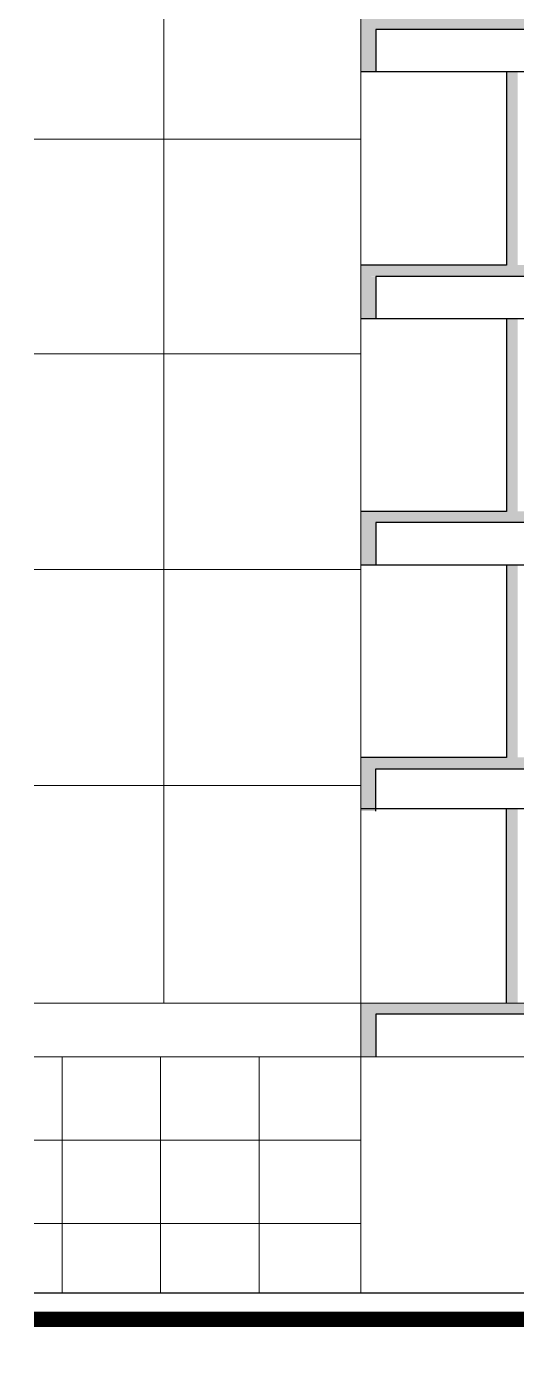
# Model space of a CAD drawing. Header units: millimetres. Extents: x 182 to 575, y -105 to 95.
# Drawn here: x 255.18 to 261.65, y 65.92 to 83.4 of the extents above; entities that cross this region are included whole.
import ezdxf

# ---------------------------------------------------------------- set-up
doc = ezdxf.new("R2010")
doc.units = ezdxf.units.MM
doc.header["$MEASUREMENT"] = 0
doc.layers.add('PDF_Geometry', color=7, linetype='Continuous')
doc.layers.add('PDF_Solid Fills', color=7, linetype='Continuous')

msp = doc.modelspace()

# ---------------------------------------------------------------- hatches: boundary and pattern name
at = {"layer": 'PDF_Solid Fills', "true_color": 0xb9b9b9, "transparency": 33554559}
for points in [[(261.666, 83.511), (261.666, 86.021), (261.518, 86.021), (261.518, 83.511), (259.594, 83.511), (259.594, 82.801), (259.794, 82.801), (259.794, 83.359), (270.352, 83.359), (270.352, 82.801), (270.504, 82.801), (270.504, 83.511)], [(261.666, 76.997), (261.666, 79.54), (261.518, 79.54), (261.518, 76.997), (259.594, 76.997), (259.594, 76.287), (259.794, 76.287), (259.794, 76.849), (270.352, 76.849), (270.352, 76.287), (270.504, 76.287), (270.504, 76.997)], [(261.666, 73.749), (261.666, 76.287), (261.518, 76.287), (261.518, 73.749), (259.594, 73.749), (259.594, 73.04), (259.794, 73.04), (259.794, 73.597), (270.352, 73.597), (270.352, 73.04), (270.504, 73.04), (270.504, 73.749)], [(261.666, 70.506), (261.666, 73.068), (261.518, 73.068), (261.518, 70.506), (259.594, 70.506), (259.594, 69.797), (259.794, 69.797), (259.794, 70.359), (267.918, 70.359), (267.918, 66.678), (268.066, 66.678), (268.066, 70.359), (271.318, 70.359), (271.318, 69.797), (271.466, 69.797), (271.466, 70.506)]]:
    msp.add_hatch(color=9, dxfattribs=at).paths.add_polyline_path(points)
h = msp.add_hatch(color=9, dxfattribs=at)
h.paths.add_polyline_path([(259.594, 80.101), (259.594, 79.54), (259.794, 79.54), (259.794, 80.097)])
h.paths.add_polyline_path([(261.666, 80.249), (261.666, 82.801), (261.518, 82.801), (261.518, 80.249), (259.594, 80.249), (259.594, 80.101), (270.352, 80.097), (270.352, 79.54), (270.504, 79.54), (270.504, 80.249)])
at = {"layer": 'PDF_Solid Fills', "transparency": 33554559}
h = msp.add_hatch(color=256, dxfattribs=at)
h.paths.add_polyline_path([(261.07, 78.043), (261.075, 78.043), (261.07, 78.043)], flags=0)
h.paths.add_polyline_path([(261.075, 78.045), (261.07, 78.045), (261.075, 78.045)], flags=0)
h.paths.add_polyline_path([(261.07, 78.045), (261.075, 78.045), (261.07, 78.045)], flags=0)
h.paths.add_polyline_path([(261.078, 78.048), (261.073, 78.048), (261.078, 78.048)], flags=0)
h = msp.add_hatch(color=256, dxfattribs=at)
h.paths.add_polyline_path([(261.115, 78.055), (261.105, 78.055), (261.115, 78.055)], flags=0)
h.paths.add_polyline_path([(261.105, 78.055), (261.115, 78.055), (261.105, 78.055)], flags=0)
h.paths.add_polyline_path([(261.103, 78.053), (261.12, 78.053), (261.103, 78.053)], flags=0)
h.paths.add_polyline_path([(261.12, 78.053), (261.103, 78.053), (261.12, 78.053)], flags=0)
h = msp.add_hatch(color=256, dxfattribs=at)
h.paths.add_polyline_path([(261.133, 78.035), (261.13, 78.035), (261.133, 78.035)], flags=0)
h.paths.add_polyline_path([(261.133, 78.04), (261.128, 78.04), (261.133, 78.04)], flags=0)
h.paths.add_polyline_path([(261.128, 78.04), (261.133, 78.04), (261.128, 78.04)], flags=0)
h = msp.add_hatch(color=256, dxfattribs=at)
h.paths.add_polyline_path([(261.085, 77.94), (261.088, 77.94), (261.085, 77.94)], flags=0)
h.paths.add_polyline_path([(261.09, 77.94), (261.083, 77.94), (261.09, 77.94)], flags=0)
h.paths.add_polyline_path([(261.095, 77.938), (261.078, 77.938), (261.095, 77.938)], flags=0)
h.paths.add_polyline_path([(261.078, 77.938), (261.095, 77.938), (261.078, 77.938)], flags=0)
h = msp.add_hatch(color=256, dxfattribs=at)
h.paths.add_polyline_path([(261.118, 77.938), (261.113, 77.938), (261.118, 77.938)], flags=0)
h.paths.add_polyline_path([(261.113, 77.938), (261.118, 77.938), (261.113, 77.938)], flags=0)
h.paths.add_polyline_path([(261.123, 77.935), (261.108, 77.935), (261.123, 77.935)], flags=0)
h.paths.add_polyline_path([(261.108, 77.935), (261.123, 77.935), (261.108, 77.935)], flags=0)
h = msp.add_hatch(color=256, dxfattribs=at)
h.paths.add_polyline_path([(261.618, 77.155), (261.613, 77.155), (261.618, 77.155)], flags=0)
h.paths.add_polyline_path([(261.61, 77.153), (261.615, 77.153), (261.61, 77.153)], flags=0)
h.paths.add_polyline_path([(261.615, 77.148), (261.61, 77.148), (261.615, 77.148)], flags=0)
h.paths.add_polyline_path([(261.608, 77.14), (261.613, 77.14), (261.608, 77.14)], flags=0)
h.paths.add_polyline_path([(261.615, 77.135), (261.61, 77.135), (261.615, 77.135)], flags=0)
h.paths.add_polyline_path([(261.61, 77.133), (261.615, 77.133), (261.61, 77.133)], flags=0)
h = msp.add_hatch(color=256, dxfattribs=at)
h.paths.add_polyline_path([(261.64, 77.158), (261.645, 77.158), (261.64, 77.158)], flags=0)
h.paths.add_polyline_path([(261.645, 77.158), (261.64, 77.158), (261.645, 77.158)], flags=0)
h.paths.add_polyline_path([(261.643, 77.148), (261.648, 77.148), (261.643, 77.148)], flags=0)
h.paths.add_polyline_path([(261.648, 77.143), (261.643, 77.143), (261.648, 77.143)], flags=0)
h.paths.add_polyline_path([(261.64, 77.14), (261.645, 77.14), (261.64, 77.14)], flags=0)
h = msp.add_hatch(color=256, dxfattribs=at)
h.paths.add_polyline_path([(261.133, 76.253), (261.128, 76.253), (261.133, 76.253)], flags=0)
h.paths.add_polyline_path([(261.128, 76.25), (261.133, 76.25), (261.128, 76.25)], flags=0)
h.paths.add_polyline_path([(261.13, 76.248), (261.135, 76.248), (261.13, 76.248)], flags=0)
h.paths.add_polyline_path([(261.135, 76.248), (261.13, 76.248), (261.135, 76.248)], flags=0)
h = msp.add_hatch(color=256, dxfattribs=at)
h.paths.add_polyline_path([(261.143, 76.275), (261.145, 76.275), (261.143, 76.275)], flags=0)
h.paths.add_polyline_path([(261.145, 76.275), (261.143, 76.275), (261.145, 76.275)], flags=0)
h.paths.add_polyline_path([(261.148, 76.275), (261.138, 76.275), (261.148, 76.275)], flags=0)
h = msp.add_hatch(color=256, dxfattribs=at)
h.paths.add_polyline_path([(261.143, 76.228), (261.145, 76.228), (261.143, 76.228)], flags=0)
h.paths.add_polyline_path([(261.145, 76.228), (261.143, 76.228), (261.145, 76.228)], flags=0)
h.paths.add_polyline_path([(261.148, 76.228), (261.138, 76.228), (261.148, 76.228)], flags=0)
h.paths.add_polyline_path([(261.138, 76.228), (261.148, 76.228), (261.138, 76.228)], flags=0)
h = msp.add_hatch(color=256, dxfattribs=at)
h.paths.add_polyline_path([(261.145, 76.158), (261.14, 76.158), (261.145, 76.158)], flags=0)
h.paths.add_polyline_path([(261.138, 76.158), (261.148, 76.158), (261.138, 76.158)], flags=0)
h.paths.add_polyline_path([(261.133, 76.155), (261.153, 76.155), (261.133, 76.155)], flags=0)
h.paths.add_polyline_path([(261.153, 76.155), (261.133, 76.155), (261.153, 76.155)], flags=0)
h = msp.add_hatch(color=256, dxfattribs=at)
h.paths.add_polyline_path([(261.17, 76.155), (261.173, 76.155), (261.17, 76.155)], flags=0)
h.paths.add_polyline_path([(261.178, 76.155), (261.165, 76.155), (261.178, 76.155)], flags=0)
h.paths.add_polyline_path([(261.165, 76.155), (261.178, 76.155), (261.165, 76.155)], flags=0)
h.paths.add_polyline_path([(261.18, 76.153), (261.163, 76.153), (261.18, 76.153)], flags=0)
h.paths.add_polyline_path([(261.163, 76.153), (261.18, 76.153), (261.163, 76.153)], flags=0)
h = msp.add_hatch(color=256, dxfattribs=at)
h.paths.add_polyline_path([(261.623, 75.468), (261.595, 75.468), (261.623, 75.468)], flags=0)
h.paths.add_polyline_path([(261.598, 75.468), (261.62, 75.468), (261.598, 75.468)], flags=0)
h.paths.add_polyline_path([(261.613, 75.47), (261.605, 75.47), (261.613, 75.47)], flags=0)
h = msp.add_hatch(color=256, dxfattribs=at)
h.paths.add_polyline_path([(261.625, 75.425), (261.618, 75.425), (261.625, 75.425)], flags=0)
h.paths.add_polyline_path([(261.62, 75.42), (261.625, 75.42), (261.62, 75.42)], flags=0)
h.paths.add_polyline_path([(261.625, 75.41), (261.618, 75.41), (261.625, 75.41)], flags=0)
h.paths.add_polyline_path([(261.618, 75.408), (261.625, 75.408), (261.618, 75.408)], flags=0)
h = msp.add_hatch(color=256, dxfattribs=at)
h.paths.add_polyline_path([(261.643, 75.46), (261.638, 75.46), (261.643, 75.46)], flags=0)
h.paths.add_polyline_path([(261.635, 75.455), (261.64, 75.455), (261.635, 75.455)], flags=0)
h.paths.add_polyline_path([(261.64, 75.45), (261.635, 75.45), (261.64, 75.45)], flags=0)
h.paths.add_polyline_path([(261.635, 75.445), (261.64, 75.445), (261.635, 75.445)], flags=0)
h.paths.add_polyline_path([(261.643, 75.44), (261.638, 75.44), (261.643, 75.44)], flags=0)
h = msp.add_hatch(color=256, dxfattribs=at)
h.paths.add_polyline_path([(261.128, 74.558), (261.133, 74.558), (261.128, 74.558)], flags=0)
h.paths.add_polyline_path([(261.133, 74.563), (261.128, 74.563), (261.133, 74.563)], flags=0)
h.paths.add_polyline_path([(261.128, 74.565), (261.133, 74.565), (261.128, 74.565)], flags=0)
h = msp.add_hatch(color=256, dxfattribs=at)
h.paths.add_polyline_path([(261.128, 74.508), (261.133, 74.508), (261.128, 74.508)], flags=0)
h.paths.add_polyline_path([(261.133, 74.505), (261.128, 74.505), (261.133, 74.505)], flags=0)
h.paths.add_polyline_path([(261.128, 74.503), (261.133, 74.503), (261.128, 74.503)], flags=0)
h.paths.add_polyline_path([(261.135, 74.5), (261.13, 74.5), (261.135, 74.5)], flags=0)
h = msp.add_hatch(color=256, dxfattribs=at)
h.paths.add_polyline_path([(261.143, 74.528), (261.145, 74.528), (261.143, 74.528)], flags=0)
h.paths.add_polyline_path([(261.145, 74.528), (261.143, 74.528), (261.145, 74.528)], flags=0)
h.paths.add_polyline_path([(261.148, 74.525), (261.138, 74.525), (261.148, 74.525)], flags=0)
h.paths.add_polyline_path([(261.138, 74.525), (261.148, 74.525), (261.138, 74.525)], flags=0)
h = msp.add_hatch(color=256, dxfattribs=at)
h.paths.add_polyline_path([(261.165, 74.57), (261.168, 74.57), (261.165, 74.57)], flags=0)
h.paths.add_polyline_path([(261.173, 74.57), (261.16, 74.57), (261.173, 74.57)], flags=0)
h.paths.add_polyline_path([(261.16, 74.57), (261.173, 74.57), (261.16, 74.57)], flags=0)
h = msp.add_hatch(color=256, dxfattribs=at)
h.paths.add_polyline_path([(261.173, 74.49), (261.18, 74.49), (261.173, 74.49)], flags=0)
h.paths.add_polyline_path([(261.178, 74.493), (261.17, 74.493), (261.178, 74.493)], flags=0)
h.paths.add_polyline_path([(261.17, 74.493), (261.178, 74.493), (261.17, 74.493)], flags=0)
h = msp.add_hatch(color=256, dxfattribs=at)
h.paths.add_polyline_path([(261.183, 74.558), (261.188, 74.558), (261.183, 74.558)], flags=0)
h.paths.add_polyline_path([(261.188, 74.558), (261.183, 74.558), (261.188, 74.558)], flags=0)
h.paths.add_polyline_path([(261.185, 74.555), (261.19, 74.555), (261.185, 74.555)], flags=0)
h.paths.add_polyline_path([(261.19, 74.555), (261.185, 74.555), (261.19, 74.555)], flags=0)
h = msp.add_hatch(color=256, dxfattribs=at)
h.paths.add_polyline_path([(261.133, 74.44), (261.128, 74.44), (261.133, 74.44)], flags=0)
h.paths.add_polyline_path([(261.128, 74.443), (261.133, 74.443), (261.128, 74.443)], flags=0)
h.paths.add_polyline_path([(261.133, 74.443), (261.128, 74.443), (261.133, 74.443)], flags=0)
h = msp.add_hatch(color=256, dxfattribs=at)
h.paths.add_polyline_path([(261.145, 74.455), (261.14, 74.455), (261.145, 74.455)], flags=0)
h.paths.add_polyline_path([(261.138, 74.455), (261.148, 74.455), (261.138, 74.455)], flags=0)
h.paths.add_polyline_path([(261.15, 74.455), (261.135, 74.455), (261.15, 74.455)], flags=0)
h.paths.add_polyline_path([(261.153, 74.453), (261.133, 74.453), (261.153, 74.453)], flags=0)
h = msp.add_hatch(color=256, dxfattribs=at)
h.paths.add_polyline_path([(261.17, 74.453), (261.173, 74.453), (261.17, 74.453)], flags=0)
h.paths.add_polyline_path([(261.178, 74.453), (261.165, 74.453), (261.178, 74.453)], flags=0)
h.paths.add_polyline_path([(261.165, 74.453), (261.178, 74.453), (261.165, 74.453)], flags=0)
h.paths.add_polyline_path([(261.183, 74.45), (261.16, 74.45), (261.183, 74.45)], flags=0)
h = msp.add_hatch(color=256, dxfattribs=at)
h.paths.add_polyline_path([(261.585, 73.703), (261.595, 73.703), (261.585, 73.703)], flags=0)
h.paths.add_polyline_path([(261.593, 73.7), (261.583, 73.7), (261.593, 73.7)], flags=0)
h.paths.add_polyline_path([(261.583, 73.7), (261.593, 73.7), (261.583, 73.7)], flags=0)
h = msp.add_hatch(color=256, dxfattribs=at)
h.paths.add_polyline_path([(261.63, 73.735), (261.623, 73.735), (261.63, 73.735)], flags=0)
h.paths.add_polyline_path([(261.623, 73.73), (261.628, 73.73), (261.623, 73.73)], flags=0)
h.paths.add_polyline_path([(261.628, 73.73), (261.623, 73.73), (261.628, 73.73)], flags=0)
h.paths.add_polyline_path([(261.62, 73.728), (261.628, 73.728), (261.62, 73.728)], flags=0)
h.paths.add_polyline_path([(261.625, 73.725), (261.618, 73.725), (261.625, 73.725)], flags=0)
h.paths.add_polyline_path([(261.618, 73.725), (261.625, 73.725), (261.618, 73.725)], flags=0)
h = msp.add_hatch(color=256, dxfattribs=at)
h.paths.add_polyline_path([(261.638, 73.748), (261.643, 73.748), (261.638, 73.748)], flags=0)
h.paths.add_polyline_path([(261.64, 73.74), (261.635, 73.74), (261.64, 73.74)], flags=0)
h.paths.add_polyline_path([(261.635, 73.738), (261.64, 73.738), (261.635, 73.738)], flags=0)
h.paths.add_polyline_path([(261.643, 73.73), (261.638, 73.73), (261.643, 73.73)], flags=0)
h = msp.add_hatch(color=256, dxfattribs=at)
h.paths.add_polyline_path([(261.135, 72.793), (261.13, 72.793), (261.135, 72.793)], flags=0)
h.paths.add_polyline_path([(261.133, 72.795), (261.128, 72.795), (261.133, 72.795)], flags=0)
h.paths.add_polyline_path([(261.128, 72.795), (261.133, 72.795), (261.128, 72.795)], flags=0)
h.paths.add_polyline_path([(261.133, 72.798), (261.128, 72.798), (261.133, 72.798)], flags=0)
h = msp.add_hatch(color=256, dxfattribs=at)
h.paths.add_polyline_path([(261.145, 72.748), (261.14, 72.748), (261.145, 72.748)], flags=0)
h.paths.add_polyline_path([(261.138, 72.748), (261.148, 72.748), (261.138, 72.748)], flags=0)
h.paths.add_polyline_path([(261.133, 72.745), (261.153, 72.745), (261.133, 72.745)], flags=0)
h.paths.add_polyline_path([(261.153, 72.745), (261.133, 72.745), (261.153, 72.745)], flags=0)
h = msp.add_hatch(color=256, dxfattribs=at)
h.paths.add_polyline_path([(261.143, 72.818), (261.145, 72.818), (261.143, 72.818)], flags=0)
h.paths.add_polyline_path([(261.145, 72.818), (261.143, 72.818), (261.145, 72.818)], flags=0)
h.paths.add_polyline_path([(261.148, 72.818), (261.138, 72.818), (261.148, 72.818)], flags=0)
h.paths.add_polyline_path([(261.138, 72.818), (261.148, 72.818), (261.138, 72.818)], flags=0)
h = msp.add_hatch(color=256, dxfattribs=at)
h.paths.add_polyline_path([(261.168, 72.863), (261.165, 72.863), (261.168, 72.863)], flags=0)
h.paths.add_polyline_path([(261.165, 72.863), (261.168, 72.863), (261.165, 72.863)], flags=0)
h.paths.add_polyline_path([(261.173, 72.863), (261.16, 72.863), (261.173, 72.863)], flags=0)
h = msp.add_hatch(color=256, dxfattribs=at)
h.paths.add_polyline_path([(261.17, 72.745), (261.173, 72.745), (261.17, 72.745)], flags=0)
h.paths.add_polyline_path([(261.178, 72.745), (261.165, 72.745), (261.178, 72.745)], flags=0)
h.paths.add_polyline_path([(261.18, 72.743), (261.163, 72.743), (261.18, 72.743)], flags=0)
h.paths.add_polyline_path([(261.163, 72.743), (261.18, 72.743), (261.163, 72.743)], flags=0)
h = msp.add_hatch(color=256, dxfattribs=at)
h.paths.add_polyline_path([(261.188, 72.85), (261.183, 72.85), (261.188, 72.85)], flags=0)
h.paths.add_polyline_path([(261.183, 72.85), (261.188, 72.85), (261.183, 72.85)], flags=0)
h.paths.add_polyline_path([(261.185, 72.845), (261.19, 72.845), (261.185, 72.845)], flags=0)
h.paths.add_polyline_path([(261.19, 72.84), (261.185, 72.84), (261.19, 72.84)], flags=0)
h = msp.add_hatch(color=256, dxfattribs=at)
h.paths.add_polyline_path([(261.643, 72.04), (261.638, 72.04), (261.643, 72.04)], flags=0)
h.paths.add_polyline_path([(261.635, 72.033), (261.64, 72.033), (261.635, 72.033)], flags=0)
h.paths.add_polyline_path([(261.64, 72.033), (261.635, 72.033), (261.64, 72.033)], flags=0)
h.paths.add_polyline_path([(261.638, 72.023), (261.643, 72.023), (261.638, 72.023)], flags=0)
h.paths.add_polyline_path([(261.643, 72.023), (261.638, 72.023), (261.643, 72.023)], flags=0)
h = msp.add_hatch(color=256, dxfattribs=at)
h.paths.add_polyline_path([(261.168, 71.155), (261.165, 71.155), (261.168, 71.155)], flags=0)
h.paths.add_polyline_path([(261.165, 71.155), (261.168, 71.155), (261.165, 71.155)], flags=0)
h.paths.add_polyline_path([(261.173, 71.155), (261.16, 71.155), (261.173, 71.155)], flags=0)
h.paths.add_polyline_path([(261.16, 71.155), (261.173, 71.155), (261.16, 71.155)], flags=0)
h = msp.add_hatch(color=256, dxfattribs=at)
h.paths.add_polyline_path([(261.128, 71.093), (261.133, 71.093), (261.128, 71.093)], flags=0)
h.paths.add_polyline_path([(261.133, 71.09), (261.128, 71.09), (261.133, 71.09)], flags=0)
h.paths.add_polyline_path([(261.128, 71.088), (261.133, 71.088), (261.128, 71.088)], flags=0)
h.paths.add_polyline_path([(261.135, 71.085), (261.13, 71.085), (261.135, 71.085)], flags=0)
h = msp.add_hatch(color=256, dxfattribs=at)
h.paths.add_polyline_path([(261.133, 71.025), (261.128, 71.025), (261.133, 71.025)], flags=0)
h.paths.add_polyline_path([(261.128, 71.028), (261.133, 71.028), (261.128, 71.028)], flags=0)
h.paths.add_polyline_path([(261.133, 71.028), (261.128, 71.028), (261.133, 71.028)], flags=0)
h = msp.add_hatch(color=256, dxfattribs=at)
h.paths.add_polyline_path([(261.145, 71.04), (261.14, 71.04), (261.145, 71.04)], flags=0)
h.paths.add_polyline_path([(261.138, 71.04), (261.148, 71.04), (261.138, 71.04)], flags=0)
h.paths.add_polyline_path([(261.15, 71.04), (261.135, 71.04), (261.15, 71.04)], flags=0)
h.paths.add_polyline_path([(261.153, 71.038), (261.133, 71.038), (261.153, 71.038)], flags=0)
h = msp.add_hatch(color=256, dxfattribs=at)
h.paths.add_polyline_path([(261.143, 71.113), (261.145, 71.113), (261.143, 71.113)], flags=0)
h.paths.add_polyline_path([(261.145, 71.113), (261.143, 71.113), (261.145, 71.113)], flags=0)
h.paths.add_polyline_path([(261.148, 71.11), (261.138, 71.11), (261.148, 71.11)], flags=0)
h.paths.add_polyline_path([(261.138, 71.11), (261.148, 71.11), (261.138, 71.11)], flags=0)
h = msp.add_hatch(color=256, dxfattribs=at)
h.paths.add_polyline_path([(261.17, 71.038), (261.173, 71.038), (261.17, 71.038)], flags=0)
h.paths.add_polyline_path([(261.178, 71.038), (261.165, 71.038), (261.178, 71.038)], flags=0)
h.paths.add_polyline_path([(261.165, 71.038), (261.178, 71.038), (261.165, 71.038)], flags=0)
h.paths.add_polyline_path([(261.183, 71.035), (261.16, 71.035), (261.183, 71.035)], flags=0)
h = msp.add_hatch(color=256, dxfattribs=at)
h.paths.add_polyline_path([(261.173, 71.075), (261.18, 71.075), (261.173, 71.075)], flags=0)
h.paths.add_polyline_path([(261.178, 71.078), (261.17, 71.078), (261.178, 71.078)], flags=0)
h.paths.add_polyline_path([(261.17, 71.078), (261.178, 71.078), (261.17, 71.078)], flags=0)
h = msp.add_hatch(color=256, dxfattribs=at)
h.paths.add_polyline_path([(261.188, 71.143), (261.183, 71.143), (261.188, 71.143)], flags=0)
h.paths.add_polyline_path([(261.19, 71.138), (261.185, 71.138), (261.19, 71.138)], flags=0)
h.paths.add_polyline_path([(261.185, 71.138), (261.19, 71.138), (261.185, 71.138)], flags=0)
h.paths.add_polyline_path([(261.19, 71.135), (261.185, 71.135), (261.19, 71.135)], flags=0)
h = msp.add_hatch(color=256, dxfattribs=at)
h.paths.add_polyline_path([(261.143, 69.448), (261.135, 69.448), (261.143, 69.448)], flags=0)
h.paths.add_polyline_path([(261.135, 69.448), (261.143, 69.448), (261.135, 69.448)], flags=0)
h.paths.add_polyline_path([(261.145, 69.445), (261.138, 69.445), (261.145, 69.445)], flags=0)
h = msp.add_hatch(color=256, dxfattribs=at)
h.paths.add_polyline_path([(261.143, 69.408), (261.145, 69.408), (261.143, 69.408)], flags=0)
h.paths.add_polyline_path([(261.145, 69.408), (261.143, 69.408), (261.145, 69.408)], flags=0)
h.paths.add_polyline_path([(261.138, 69.405), (261.148, 69.405), (261.138, 69.405)], flags=0)
h = msp.add_hatch(color=256, dxfattribs=at)
h.paths.add_polyline_path([(261.15, 69.443), (261.14, 69.443), (261.15, 69.443)], flags=0)
h.paths.add_polyline_path([(261.153, 69.44), (261.143, 69.44), (261.153, 69.44)], flags=0)
h.paths.add_polyline_path([(261.145, 69.44), (261.155, 69.44), (261.145, 69.44)], flags=0)
h = msp.add_hatch(color=256, dxfattribs=at)
h.paths.add_polyline_path([(261.163, 69.435), (261.153, 69.435), (261.163, 69.435)], flags=0)
h.paths.add_polyline_path([(261.153, 69.435), (261.163, 69.435), (261.153, 69.435)], flags=0)
h.paths.add_polyline_path([(261.155, 69.433), (261.168, 69.433), (261.155, 69.433)], flags=0)
h.paths.add_polyline_path([(261.168, 69.433), (261.155, 69.433), (261.168, 69.433)], flags=0)
h = msp.add_hatch(color=256, dxfattribs=at)
h.paths.add_polyline_path([(261.133, 69.32), (261.128, 69.32), (261.133, 69.32)], flags=0)
h.paths.add_polyline_path([(261.128, 69.323), (261.133, 69.323), (261.128, 69.323)], flags=0)
h.paths.add_polyline_path([(261.133, 69.323), (261.128, 69.323), (261.133, 69.323)], flags=0)
h = msp.add_hatch(color=256, dxfattribs=at)
h.paths.add_polyline_path([(261.145, 69.335), (261.14, 69.335), (261.145, 69.335)], flags=0)
h.paths.add_polyline_path([(261.138, 69.335), (261.148, 69.335), (261.138, 69.335)], flags=0)
h.paths.add_polyline_path([(261.15, 69.335), (261.135, 69.335), (261.15, 69.335)], flags=0)
h.paths.add_polyline_path([(261.153, 69.333), (261.133, 69.333), (261.153, 69.333)], flags=0)
h = msp.add_hatch(color=256, dxfattribs=at)
h.paths.add_polyline_path([(261.158, 69.393), (261.163, 69.393), (261.158, 69.393)], flags=0)
h.paths.add_polyline_path([(261.165, 69.39), (261.16, 69.39), (261.165, 69.39)], flags=0)
h.paths.add_polyline_path([(261.16, 69.39), (261.165, 69.39), (261.16, 69.39)], flags=0)
h = msp.add_hatch(color=256, dxfattribs=at)
h.paths.add_polyline_path([(261.17, 69.333), (261.173, 69.333), (261.17, 69.333)], flags=0)
h.paths.add_polyline_path([(261.178, 69.333), (261.165, 69.333), (261.178, 69.333)], flags=0)
h.paths.add_polyline_path([(261.165, 69.333), (261.178, 69.333), (261.165, 69.333)], flags=0)
h = msp.add_hatch(color=256, dxfattribs=at)
h.paths.add_polyline_path([(261.538, 68.593), (261.545, 68.593), (261.538, 68.593)], flags=0)
h.paths.add_polyline_path([(261.545, 68.593), (261.538, 68.593), (261.545, 68.593)], flags=0)
h.paths.add_polyline_path([(261.533, 68.588), (261.543, 68.588), (261.533, 68.588)], flags=0)
h.paths.add_polyline_path([(261.53, 68.585), (261.54, 68.585), (261.53, 68.585)], flags=0)
h = msp.add_hatch(color=256, dxfattribs=at)
h.paths.add_polyline_path([(261.55, 68.635), (261.543, 68.635), (261.55, 68.635)], flags=0)
h.paths.add_polyline_path([(261.543, 68.635), (261.55, 68.635), (261.543, 68.635)], flags=0)
h.paths.add_polyline_path([(261.55, 68.633), (261.543, 68.633), (261.55, 68.633)], flags=0)
h.paths.add_polyline_path([(261.543, 68.633), (261.55, 68.633), (261.543, 68.633)], flags=0)
h = msp.add_hatch(color=256, dxfattribs=at)
h.paths.add_polyline_path([(261.128, 67.535), (261.13, 67.535), (261.128, 67.535)], flags=0)
h.paths.add_polyline_path([(261.128, 67.538), (261.133, 67.538), (261.128, 67.538)], flags=0)
h.paths.add_polyline_path([(261.133, 67.54), (261.128, 67.54), (261.133, 67.54)], flags=0)
h = msp.add_hatch(color=256, dxfattribs=at)
h.paths.add_polyline_path([(261.145, 67.598), (261.14, 67.598), (261.145, 67.598)], flags=0)
h.paths.add_polyline_path([(261.138, 67.598), (261.148, 67.598), (261.138, 67.598)], flags=0)
h.paths.add_polyline_path([(261.133, 67.595), (261.153, 67.595), (261.133, 67.595)], flags=0)
h.paths.add_polyline_path([(261.153, 67.595), (261.133, 67.595), (261.153, 67.595)], flags=0)
h = msp.add_hatch(color=256, dxfattribs=at)
h.paths.add_polyline_path([(261.143, 67.553), (261.143, 67.553), (261.143, 67.553)], flags=0)
h.paths.add_polyline_path([(261.148, 67.55), (261.135, 67.55), (261.148, 67.55)], flags=0)
h.paths.add_polyline_path([(261.135, 67.55), (261.148, 67.55), (261.135, 67.55)], flags=0)
h.paths.add_polyline_path([(261.15, 67.55), (261.133, 67.55), (261.15, 67.55)], flags=0)
h = msp.add_hatch(color=256, dxfattribs=at)
h.paths.add_polyline_path([(261.138, 67.48), (261.148, 67.48), (261.138, 67.48)], flags=0)
h.paths.add_polyline_path([(261.15, 67.48), (261.135, 67.48), (261.15, 67.48)], flags=0)
h.paths.add_polyline_path([(261.153, 67.478), (261.133, 67.478), (261.153, 67.478)], flags=0)
h = msp.add_hatch(color=256, dxfattribs=at)
h.paths.add_polyline_path([(261.17, 67.595), (261.173, 67.595), (261.17, 67.595)], flags=0)
h.paths.add_polyline_path([(261.178, 67.595), (261.165, 67.595), (261.178, 67.595)], flags=0)
h.paths.add_polyline_path([(261.165, 67.595), (261.178, 67.595), (261.165, 67.595)], flags=0)
h.paths.add_polyline_path([(261.18, 67.593), (261.163, 67.593), (261.18, 67.593)], flags=0)
h.paths.add_polyline_path([(261.163, 67.593), (261.18, 67.593), (261.163, 67.593)], flags=0)
h = msp.add_hatch(color=256, dxfattribs=at)
h.paths.add_polyline_path([(261.17, 67.51), (261.175, 67.51), (261.17, 67.51)], flags=0)
h.paths.add_polyline_path([(261.178, 67.51), (261.168, 67.51), (261.178, 67.51)], flags=0)
h.paths.add_polyline_path([(261.165, 67.513), (261.18, 67.513), (261.165, 67.513)], flags=0)
h.paths.add_polyline_path([(261.183, 67.513), (261.163, 67.513), (261.183, 67.513)], flags=0)
h.paths.add_polyline_path([(261.163, 67.513), (261.183, 67.513), (261.163, 67.513)], flags=0)
h = msp.add_hatch(color=256, dxfattribs=at)
h.paths.add_polyline_path([(261.178, 67.478), (261.165, 67.478), (261.178, 67.478)], flags=0)
h.paths.add_polyline_path([(261.165, 67.478), (261.178, 67.478), (261.165, 67.478)], flags=0)
h.paths.add_polyline_path([(261.18, 67.478), (261.163, 67.478), (261.18, 67.478)], flags=0)
h = msp.add_hatch(color=256, dxfattribs=at)
h.paths.add_polyline_path([(261.385, 66.618), (261.42, 66.618), (261.385, 66.618)], flags=0)
h.paths.add_polyline_path([(261.39, 66.615), (261.415, 66.615), (261.39, 66.615)], flags=0)
h.paths.add_polyline_path([(261.41, 66.613), (261.395, 66.613), (261.41, 66.613)], flags=0)
h = msp.add_hatch(color=256, dxfattribs=at)
h.paths.add_polyline_path([(261.388, 66.663), (261.4, 66.663), (261.388, 66.663)], flags=0)
h.paths.add_polyline_path([(261.39, 66.66), (261.405, 66.66), (261.39, 66.66)], flags=0)
h.paths.add_polyline_path([(261.408, 66.66), (261.393, 66.66), (261.408, 66.66)], flags=0)
h = msp.add_hatch(color=256, dxfattribs=at)
h.paths.add_polyline_path([(261.423, 66.685), (261.43, 66.685), (261.423, 66.685)], flags=0)
h.paths.add_polyline_path([(261.433, 66.683), (261.425, 66.683), (261.433, 66.683)], flags=0)
h.paths.add_polyline_path([(261.425, 66.68), (261.433, 66.68), (261.425, 66.68)], flags=0)
h.paths.add_polyline_path([(261.435, 66.673), (261.428, 66.673), (261.435, 66.673)], flags=0)
h = msp.add_hatch(color=256, dxfattribs=at)
h.paths.add_polyline_path([(261.595, 66.618), (261.63, 66.618), (261.595, 66.618)], flags=0)
h.paths.add_polyline_path([(261.6, 66.615), (261.625, 66.615), (261.6, 66.615)], flags=0)
h.paths.add_polyline_path([(261.62, 66.613), (261.605, 66.613), (261.62, 66.613)], flags=0)
h = msp.add_hatch(color=256, dxfattribs=at)
h.paths.add_polyline_path([(261.598, 66.663), (261.61, 66.663), (261.598, 66.663)], flags=0)
h.paths.add_polyline_path([(261.6, 66.66), (261.615, 66.66), (261.6, 66.66)], flags=0)
h.paths.add_polyline_path([(261.618, 66.66), (261.603, 66.66), (261.618, 66.66)], flags=0)
h = msp.add_hatch(color=256, dxfattribs=at)
h.paths.add_polyline_path([(261.633, 66.685), (261.64, 66.685), (261.633, 66.685)], flags=0)
h.paths.add_polyline_path([(261.643, 66.683), (261.635, 66.683), (261.643, 66.683)], flags=0)
h.paths.add_polyline_path([(261.635, 66.68), (261.643, 66.68), (261.635, 66.68)], flags=0)
h.paths.add_polyline_path([(261.645, 66.673), (261.638, 66.673), (261.645, 66.673)], flags=0)

# ---------------------------------------------------------------- linework, layer by layer
at = {"layer": 'PDF_Geometry', "lineweight": 13}
for points in [[(256.994, 87.749), (256.994, 70.506)], [(259.594, 81.911), (255.28, 81.911)], [(259.594, 79.078), (255.28, 79.078)], [(259.594, 76.23), (255.28, 76.23)], [(259.594, 73.378), (255.28, 73.378)], [(268.066, 70.506), (255.28, 70.506)], [(267.918, 69.797), (255.28, 69.797)], [(255.652, 69.797), (255.652, 66.678)], [(256.952, 69.797), (256.952, 66.678)], [(258.252, 69.797), (258.252, 66.678)], [(259.594, 68.697), (255.28, 68.697)], [(259.594, 67.597), (255.28, 67.597)]]:
    msp.add_lwpolyline(points, dxfattribs=at)
at = {"layer": 'PDF_Geometry', "lineweight": 20}
msp.add_lwpolyline([(259.594, 87.749), (259.594, 66.678)], dxfattribs=at)
at = {"layer": 'PDF_Geometry', "lineweight": 25}
for points in [[(270.352, 83.359), (259.794, 83.359), (259.794, 82.801)], [(261.518, 82.801), (261.518, 80.249), (259.594, 80.249)], [(270.504, 82.801), (259.594, 82.801)], [(270.352, 80.097), (259.794, 80.097), (259.794, 79.54)], [(261.518, 79.54), (261.518, 76.997), (259.594, 76.997)], [(270.504, 79.54), (259.594, 79.54)], [(270.352, 76.849), (259.794, 76.849), (259.794, 76.287)], [(261.518, 76.287), (261.518, 73.749), (259.594, 73.749)], [(270.504, 76.287), (259.594, 76.287)], [(259.594, 73.597), (259.594, 73.597)], [(259.794, 73.04), (259.794, 73.597), (270.352, 73.597), (270.352, 73.04)], [(270.504, 73.068), (259.594, 73.068)], [(261.518, 70.506), (261.518, 73.068)], [(255.28, 66.678), (259.594, 66.678), (267.918, 66.678), (267.918, 70.359), (259.794, 70.359), (259.794, 69.797)]]:
    msp.add_lwpolyline(points, dxfattribs=at)
at = {"layer": 'PDF_Geometry', "color": 254, "lineweight": 20, "true_color": 0xdddddd, "const_width": 0.2}
msp.add_lwpolyline([(302.833, 66.206), (276.804, 66.206), (276.804, 65.059), (268.59, 65.059), (268.59, 66.33), (255.28, 66.33)], dxfattribs=at)

doc.saveas('drawing.dxf')
